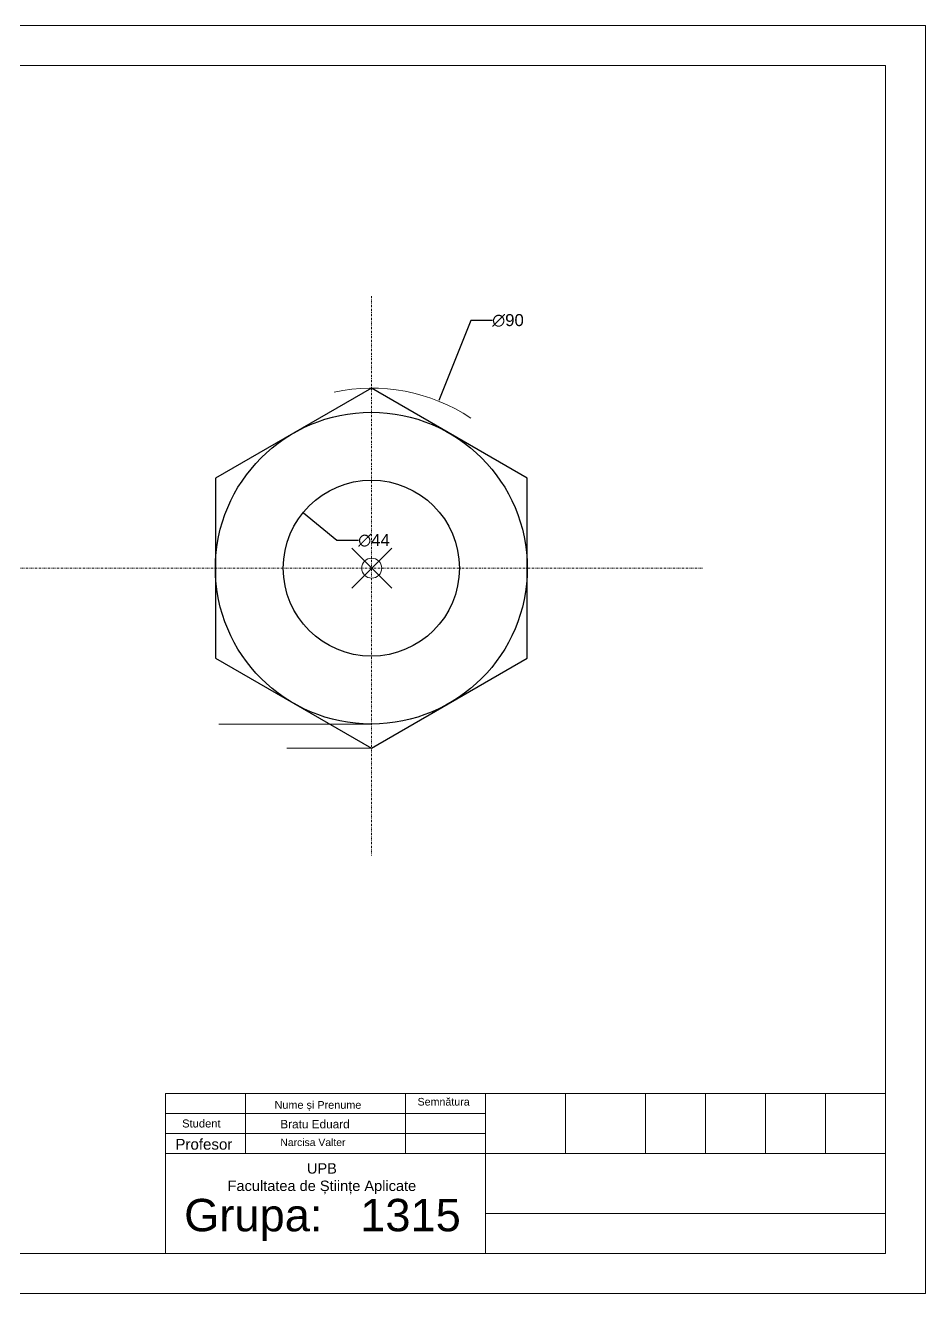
# Model space of a CAD drawing. Header units: inches. Extents: x -20 to 1819, y -457 to 307.
# Drawn here: x 1594.1 to 1819.1, y -12.1 to 304.9 of the extents above; entities that cross this region are included whole.
import ezdxf

# ---------------------------------------------------------------- set-up
doc = ezdxf.new("R2010")
doc.units = ezdxf.units.IN
doc.header["$MEASUREMENT"] = 0
doc.header["$PDMODE"] = 35
doc.header["$PDSIZE"] = 5
doc.linetypes.add('DASHDOT', pattern=[1, 0.5, -0.25, 0, -0.25])
doc.layers.get('0').update_dxf_attribs({"lineweight": 15})
for name, color, linetype, lineweight in [('4 linii', 50, 'Continuous', 15), ('AXE', 7, 'DASHDOT', 15), ('GROASE', 7, 'Continuous', 30)]:
    doc.layers.add(name, color=color, linetype=linetype, lineweight=lineweight)
doc.styles.get("Standard").update_dxf_attribs({"font": 'arial.ttf', "height": 3})
doc.dimstyles.get("Standard").update_dxf_attribs({"dimtxt": 0.18, "dimasz": 0.18, "dimexe": 0.18, "dimexo": 0.0625, "dimgap": 0.09, "dimtad": 0, "dimtih": 1, "dimtoh": 1, "dimdec": 4, "dimzin": 0, "dimdsep": 46, "dimtxsty": 'Standard', "dimcen": 0.09, "dimadec": 0, "dimazin": 0, "dimtfac": 1, "dimtdec": 4, "dimtofl": 0, "dimtmove": 0, "dimatfit": 3, "dimfxl": 1, "dimtolj": 1, "dimtzin": 0, "dimarcsym": 0})

# ---------------------------------------------------------------- blocks, each defined once
blk = doc.blocks.new('*D48')
at = {"color": 0, "lineweight": -2, "transparency": 16777216}
for p, q in [((1705.4, 231.17), (1697.38, 211.19)), ((1710.83, 231.17), (1705.4, 231.17)), ((1680.45, 169.26), (1680.63, 169.26)), ((1680.54, 169.17), (1680.54, 169.35))]:
    blk.add_line(p, q, dxfattribs=at)
at = {"color": 0, "transparency": 16777216}
blk.add_solid([(1697.35, 211.2), (1697.41, 211.17), (1697.31, 211.02)], dxfattribs=at)
at = {"layer": 'Defpoints', "color": 0, "transparency": 16777216}
for p in [(1697.31, 211.02), (1663.77, 127.5)]:
    blk.add_point(p, dxfattribs=at)
at = {"color": 0, "transparency": 16777216, "insert": (1714.69, 231.17), "char_height": 3, "attachment_point": 5}
blk.add_mtext('\\A1;∅90', dxfattribs=at)
blk = doc.blocks.new('*D49')
at = {"color": 0, "lineweight": -2, "transparency": 16777216}
for p, q in [((1671.93, 176.22), (1663.57, 182.98)), ((1677.35, 176.22), (1671.93, 176.22))]:
    blk.add_line(p, q, dxfattribs=at)
at = {"color": 0, "transparency": 16777216}
blk.add_solid([(1663.59, 183), (1663.55, 182.95), (1663.43, 183.09)], dxfattribs=at)
at = {"layer": 'Defpoints', "color": 0, "transparency": 16777216}
for p in [(1663.43, 183.09), (1697.65, 155.43)]:
    blk.add_point(p, dxfattribs=at)
at = {"color": 0, "transparency": 16777216, "insert": (1681.21, 176.22), "char_height": 3, "attachment_point": 5}
blk.add_mtext('\\A1;∅44', dxfattribs=at)

msp = doc.modelspace()

# ---------------------------------------------------------------- linework, layer by layer
for p, q in [((1369.0703, 304.9359), (1819.0703, 304.9359)), ((1819.0703, 304.9359), (1819.0703, -12.0641)), ((1389.0703, 294.9359), (1809.0703, 294.9359)), ((1809.0703, 294.9359), (1809.0703, -2.0641)), ((1629.0703, 37.9359), (1629.0703, -2.0641)), ((1809.0703, 37.9359), (1629.0703, 37.9359)), ((1649.0703, 37.9359), (1649.0703, 22.9359)), ((1689.0703, 37.9359), (1689.0703, 22.9359)), ((1709.0703, 37.9359), (1709.0703, -2.0641)), ((1729.0703, 37.9359), (1729.0703, 22.9359)), ((1749.0703, 37.9359), (1749.0703, 22.9359)), ((1764.0703, 37.9359), (1764.0703, 22.9359)), ((1779.0703, 37.9359), (1779.0703, 22.9359)), ((1794.0703, 37.9359), (1794.0703, 22.9359)), ((1709.0703, 32.9359), (1629.0703, 32.9359)), ((1709.0703, 27.9359), (1629.0703, 27.9359)), ((1809.0703, 22.9359), (1629.0703, 22.9359)), ((1809.0703, 7.9359), (1709.0703, 7.9359)), ((1809.0703, -2.0641), (1389.0703, -2.0641)), ((1819.0703, -12.0641), (1369.0703, -12.0641))]:
    msp.add_line(p, q)
msp.add_arc((1680.53965, 169.26129), 45, 56.4574607, 101.970462)
msp.add_point((1680.62965, 169.26129))
at = {"layer": '4 linii'}
for p, q in [((1680.53965, 130.29019), (1642.39117, 130.29019)), ((1680.53965, 124.26129), (1659.43208, 124.26129))]:
    msp.add_line(p, q, dxfattribs=at)
at = {"layer": 'AXE'}
for p, q in [((1680.53965, 237.26853), (1680.53965, 97.47161)), ((1440.22473, 169.26129), (1763.38079, 169.26129))]:
    msp.add_line(p, q, dxfattribs=at)
at = {"layer": 'GROASE'}
msp.add_lwpolyline([(1680.53965, 214.26129), (1641.5685, 191.76129), (1641.5685, 146.76129), (1680.53965, 124.26129), (1719.51079, 146.76129), (1719.51079, 191.76129)], close=True, dxfattribs=at)
for radius in [38.9711, 22]:
    msp.add_circle((1680.53965, 169.26129), radius, dxfattribs=at)

# ---------------------------------------------------------------- texts
at = {"attachment_point": 1}
for s, width, gutter_width, heights, insert, char_height in [('Nume și Prenume', 506.5252726, 9.69672, [0], (1656.35379, 36.08058), 1.9393436), ('Semn{\\fArial|b0|i0|c238|p34;ă}tura', 219.0905226, 9.53384, [1.9718], (1692.08754, 36.85547), 1.9067684), ('Student', 13.0298199, 1, [4.98072], (1633.24646, 31.46528), 2), ('Bratu Eduard', 631.9399621, 10.53233, [0], (1657.78326, 31.35704), 2.1064665), ('Profesor', 289.2864675, 13.47923, [0], (1631.5662, 26.62159), 2.695847), ('Narcisa Valter', 242.0727216, 9.28479, [0], (1657.79151, 26.67901), 1.8569577), ('\\pxqc;UPB\\PFacultatea de Științe Aplicate', 2298.9383374, 13.02746, [52.66359], (518.71148, 20.53546), 2.6054924), ('Grupa:   1315', 1257.4113744, 40.4791, [0], (1633.75252, 11.61722), 8.0958206)]:
    msp.add_mtext_dynamic_manual_height_columns(s, width=width, gutter_width=gutter_width, heights=heights, dxfattribs=dict(at, insert=insert, char_height=char_height))

# ---------------------------------------------------------------- dimensions: what is measured, and where the dimension line sits
for p1, p2, picture, middle in [((1663.76693, 127.50395), (1697.31236, 211.01864), '*D48', (1714.69411, 231.16523)), ((1697.65041, 155.43299), (1663.42889, 183.08959), '*D49', (1681.21454, 176.22326))]:
    dim = msp.add_diameter_dim_2p(p1=p1, p2=p2, dimstyle='Standard', override={"dimdec": 0})
    dim.commit()
    dim.dimension.update_dxf_attribs({"geometry": picture, "text_midpoint": middle, "dimtype": 163})

doc.saveas('drawing.dxf')
